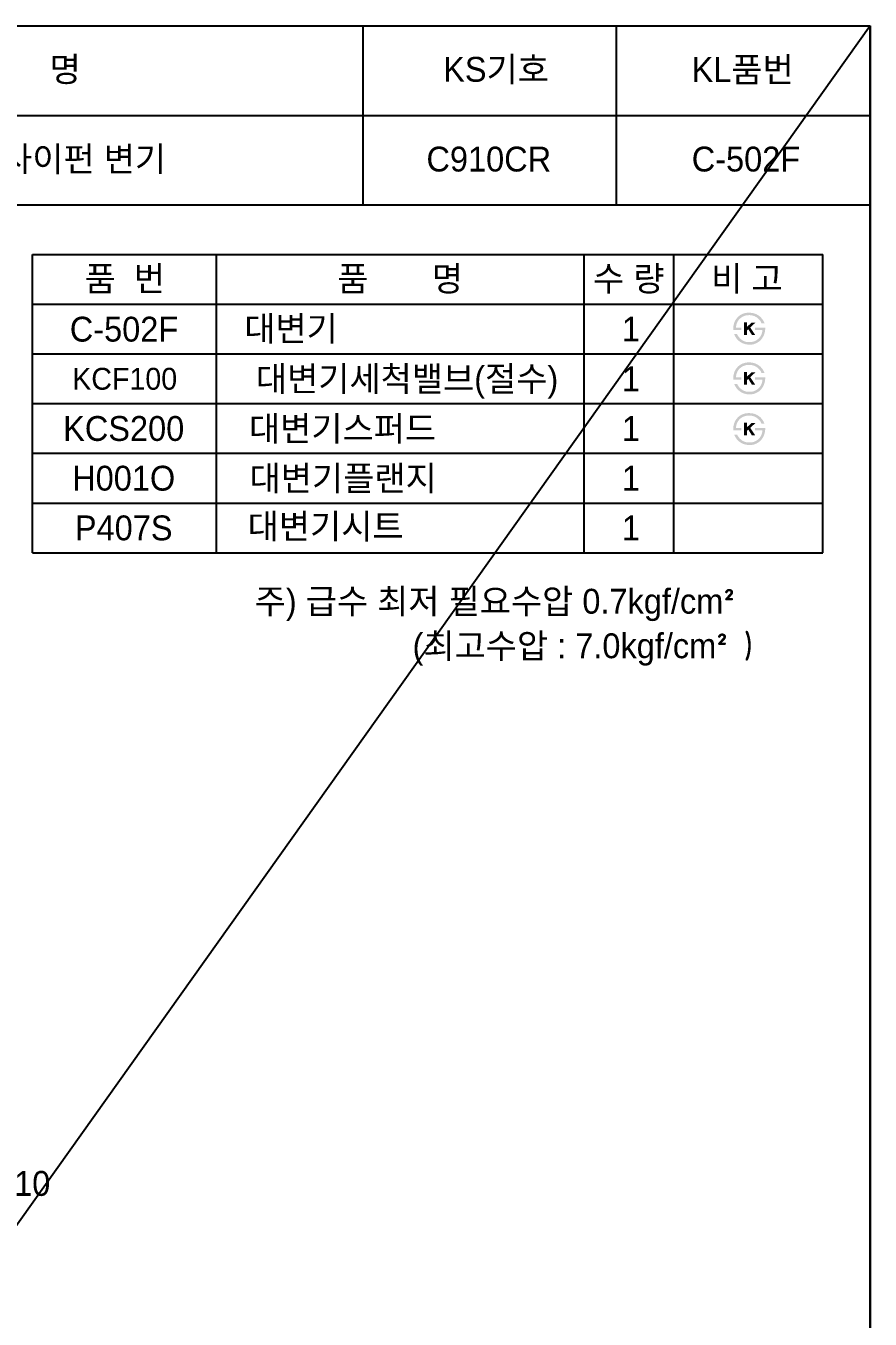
# Model space of a CAD drawing. Header units: millimetres. Extents: x -1900 to 1800, y -67 to 2530.
# Drawn here: x -949 to -100, y 1229 to 2530 of the extents above; entities that cross this region are included whole.
import ezdxf
from ezdxf.enums import TextEntityAlignment as Align

# ---------------------------------------------------------------- set-up
doc = ezdxf.new("R2010")
doc.units = ezdxf.units.MM
for name, color, linetype in [('TEXT', 7, 'Continuous'), ('도각라인', 255, 'Continuous'), ('외형선', 3, 'Continuous'), ('치수선', 7, 'Continuous')]:
    doc.layers.add(name, color=color, linetype=linetype)
doc.styles.add('____', font='')
doc.styles.add('타이틀', font='H2GTRM.TTF', dxfattribs={"height": 25})
doc.styles.get('____').set_extended_font_data('굴림')
doc.dimstyles.new('MSADIM', dxfattribs={"dimtxt": 33, "dimasz": 17, "dimexe": 10, "dimexo": 7.5, "dimgap": 10, "dimtad": 0, "dimtih": 1, "dimtoh": 1, "dimdec": 0, "dimzin": 1, "dimdsep": 46, "dimtxsty": '____', "dimcen": 11.25, "dimadec": 0, "dimazin": 0, "dimtfac": 1, "dimtdec": 0, "dimtix": 1, "dimtmove": 0, "dimatfit": 3, "dimfxl": 1, "dimtolj": 1, "dimtzin": 1, "dimarcsym": 0})

# ---------------------------------------------------------------- blocks, each defined once
blk = doc.blocks.new('*D20')
at = {"layer": '치수선', "color": 0, "linetype": 'Continuous', "lineweight": -2, "transparency": 16777216}
for p, q in [((-1013.2, 1646), (-1013.2, 1355.4)), ((-1003.2, 1646), (-1003.2, 1355.4)), ((-1030.2, 1365.4), (-1047.2, 1365.4)), ((-1013.2, 1365.4), (-1003.2, 1365.4)), ((-986.2, 1365.4), (-968.9, 1365.4))]:
    blk.add_line(p, q, dxfattribs=at)
at = {"layer": '치수선', "color": 0, "linetype": 'Continuous', "transparency": 16777216}
for points in [[(-1030.2, 1368.2), (-1030.2, 1362.6), (-1013.2, 1365.4)], [(-986.2, 1368.2), (-986.2, 1362.6), (-1003.2, 1365.4)]]:
    blk.add_solid(points, dxfattribs=at)
at = {"layer": '치수선', "color": 0, "linetype": 'Continuous', "transparency": 16777216, "insert": (-942.7, 1365.4), "char_height": 25, "attachment_point": 5, "style": '____'}
blk.add_mtext('\\A1;10', dxfattribs=at)

msp = doc.modelspace()

# ---------------------------------------------------------------- hatches: boundary and pattern name
at = {"layer": 'TEXT'}
for points in [[(-237.6, 2224.2), (-237.7, 2224.6), (-237.7, 2225), (-237.7, 2225.4), (-237.7, 2225.8), (-237.7, 2226.2), (-237.6, 2226.6), (-237.6, 2227), (-237.6, 2227.4), (-237.5, 2227.8), (-237.5, 2228.2), (-237.4, 2228.6), (-237.3, 2229), (-237.2, 2229.4), (-237.1, 2229.8), (-237, 2230.1), (-236.9, 2230.5), (-236.8, 2230.9), (-236.7, 2231.3), (-236.5, 2231.7), (-236.4, 2232), (-236.2, 2232.4), (-236.1, 2232.7), (-235.9, 2233.1), (-235.7, 2233.4), (-235.5, 2233.8), (-235.4, 2234.1), (-235.1, 2234.4), (-234.9, 2234.8), (-234.7, 2235.1), (-234.5, 2235.4), (-234.3, 2235.7), (-233.7, 2236.3), (-233.5, 2236.6), (-233.2, 2236.9), (-232.9, 2237.2), (-232.6, 2237.5), (-232.3, 2237.8), (-232, 2238), (-231.7, 2238.3), (-231.4, 2238.5), (-231.1, 2238.7), (-230.7, 2239), (-230.4, 2239.2), (-230.1, 2239.4), (-229.7, 2239.6), (-229.3, 2239.8), (-229, 2239.9), (-228.6, 2240.1), (-228.2, 2240.3), (-227.8, 2240.5), (-227.3, 2240.6), (-226.9, 2240.7), (-226.5, 2240.9), (-226, 2241), (-225.6, 2241.1), (-225.1, 2241.2), (-224.7, 2241.2), (-224.2, 2241.3), (-223.7, 2241.4), (-223.3, 2241.4), (-222.8, 2241.4), (-222.3, 2241.5), (-221.8, 2241.5), (-221, 2241.5), (-220.7, 2241.4), (-220.3, 2241.4), (-219.9, 2241.4), (-219.6, 2241.3), (-219.2, 2241.3), (-218.9, 2241.2), (-218.5, 2241.2), (-218.2, 2241.1), (-217.8, 2241), (-217.5, 2241), (-217.1, 2240.9), (-216.8, 2240.8), (-216.5, 2240.7), (-216.1, 2240.6), (-215.8, 2240.5), (-215.5, 2240.4), (-215.2, 2240.2), (-214.9, 2240.1), (-214.6, 2240), (-214.3, 2239.8), (-214, 2239.7), (-213.7, 2239.5), (-213.4, 2239.4), (-213.1, 2239.2), (-212.8, 2239), (-212.5, 2238.9), (-212.3, 2238.7), (-212, 2238.5), (-211.7, 2238.3), (-211.4, 2238.1), (-211, 2237.7), (-210.6, 2237.4), (-210.2, 2237), (-209.8, 2236.6), (-209.5, 2236.2), (-209.1, 2235.8), (-208.8, 2235.4), (-208.4, 2234.9), (-208.1, 2234.5), (-207.8, 2234), (-207.5, 2233.5), (-207.2, 2233), (-207, 2232.5), (-206.7, 2232), (-206.5, 2231.5), (-206.2, 2230.9), (-206.2, 2230.9), (-209.3, 2230.9), (-209.3, 2230.9), (-209.4, 2231.1), (-209.5, 2231.3), (-209.5, 2231.4), (-209.6, 2231.6), (-209.7, 2231.8), (-209.8, 2232), (-209.8, 2232.1), (-209.9, 2232.3), (-210, 2232.5), (-210.1, 2232.6), (-210.2, 2232.8), (-210.3, 2233), (-210.4, 2233.1), (-210.5, 2233.3), (-210.6, 2233.5), (-210.8, 2233.6), (-210.9, 2233.8), (-211, 2233.9), (-211.3, 2234.3), (-211.6, 2234.6), (-211.9, 2234.9), (-212.2, 2235.2), (-212.5, 2235.5), (-212.8, 2235.8), (-213.2, 2236.1), (-213.4, 2236.3), (-213.7, 2236.4), (-213.9, 2236.6), (-214.1, 2236.8), (-214.4, 2236.9), (-214.6, 2237.1), (-214.9, 2237.2), (-215.1, 2237.4), (-215.3, 2237.5), (-215.6, 2237.6), (-215.8, 2237.7), (-216.1, 2237.8), (-216.3, 2238), (-216.6, 2238.1), (-216.9, 2238.2), (-217.1, 2238.3), (-217.4, 2238.3), (-217.6, 2238.4), (-217.9, 2238.5), (-218.2, 2238.6), (-218.4, 2238.6), (-218.7, 2238.7), (-219, 2238.7), (-219.3, 2238.8), (-219.5, 2238.8), (-219.8, 2238.9), (-220.1, 2238.9), (-220.4, 2238.9), (-220.7, 2239), (-221, 2239), (-221.2, 2239), (-221.5, 2239), (-221.9, 2239), (-222.2, 2239), (-222.6, 2238.9), (-222.9, 2238.9), (-223.2, 2238.9), (-223.6, 2238.9), (-223.9, 2238.8), (-224.2, 2238.8), (-224.5, 2238.7), (-224.8, 2238.7), (-225.2, 2238.6), (-225.5, 2238.5), (-225.8, 2238.4), (-226.1, 2238.3), (-226.4, 2238.2), (-226.6, 2238.1), (-226.9, 2238), (-227.2, 2237.9), (-227.5, 2237.8), (-227.8, 2237.7), (-228.1, 2237.5), (-228.3, 2237.4), (-228.6, 2237.3), (-228.8, 2237.1), (-229.1, 2236.9), (-229.4, 2236.8), (-229.6, 2236.6), (-229.9, 2236.4), (-230.1, 2236.2), (-230.3, 2236), (-230.6, 2235.8), (-230.8, 2235.6), (-231, 2235.4), (-231.3, 2235.2), (-231.5, 2235), (-231.7, 2234.7), (-231.9, 2234.5), (-232.1, 2234.3), (-232.3, 2234), (-232.5, 2233.8), (-232.7, 2233.5), (-232.8, 2233.3), (-233, 2233), (-233.2, 2232.7), (-233.3, 2232.5), (-233.5, 2232.2), (-233.6, 2231.9), (-233.7, 2231.6), (-233.8, 2231.3), (-234, 2231.1), (-234.1, 2230.8), (-234.2, 2230.5), (-234.3, 2230.2), (-234.4, 2229.8), (-234.5, 2229.5), (-234.5, 2229.2), (-234.6, 2228.9), (-234.7, 2228.6), (-234.7, 2228.2), (-234.8, 2227.9), (-234.8, 2227.6), (-234.8, 2227.2), (-234.9, 2226.9), (-234.9, 2226.5), (-234.9, 2226.5), (-229.7, 2226.5), (-229.7, 2226.5), (-229.7, 2226.5), (-229.7, 2224.2), (-229.7, 2224.2), (-229.7, 2224.2), (-237.6, 2224.2)], [(-205.5, 2226.5), (-205.5, 2226.1), (-205.5, 2225.6), (-205.5, 2225.2), (-205.5, 2224.8), (-205.6, 2224.3), (-205.6, 2223.9), (-205.6, 2223.5), (-205.7, 2223.1), (-205.8, 2222.7), (-205.9, 2222.2), (-205.9, 2221.8), (-206, 2221.4), (-206.2, 2221), (-206.3, 2220.6), (-206.4, 2220.2), (-206.5, 2219.8), (-206.7, 2219.4), (-206.8, 2219), (-207, 2218.7), (-207.1, 2218.3), (-207.3, 2217.9), (-207.5, 2217.6), (-207.7, 2217.2), (-207.9, 2216.9), (-208.1, 2216.5), (-208.3, 2216.2), (-208.5, 2215.9), (-208.7, 2215.5), (-209, 2215.2), (-209.2, 2214.9), (-209.5, 2214.6), (-209.7, 2214.3), (-210, 2214), (-210.3, 2213.7), (-210.5, 2213.5), (-210.8, 2213.2), (-211.1, 2212.9), (-211.4, 2212.7), (-211.7, 2212.4), (-212, 2212.2), (-212.3, 2212), (-212.7, 2211.8), (-213, 2211.6), (-213.3, 2211.4), (-213.7, 2211.2), (-214, 2211), (-214.4, 2210.8), (-214.7, 2210.7), (-215.1, 2210.5), (-215.4, 2210.3), (-215.8, 2210.2), (-216.2, 2210.1), (-216.6, 2209.9), (-217, 2209.8), (-217.3, 2209.7), (-217.7, 2209.6), (-218.1, 2209.6), (-218.5, 2209.5), (-218.9, 2209.4), (-219.3, 2209.4), (-219.7, 2209.4), (-220.1, 2209.3), (-220.5, 2209.3), (-220.9, 2209.3), (-221.6, 2209.3), (-222.2, 2209.3), (-222.9, 2209.4), (-223.5, 2209.5), (-224.2, 2209.5), (-224.5, 2209.6), (-224.8, 2209.7), (-225.1, 2209.7), (-225.4, 2209.8), (-225.7, 2209.9), (-226, 2209.9), (-226.3, 2210), (-226.5, 2210.1), (-226.8, 2210.2), (-227.1, 2210.3), (-227.4, 2210.4), (-227.7, 2210.5), (-228, 2210.6), (-228.2, 2210.7), (-228.5, 2210.9), (-228.8, 2211), (-229, 2211.1), (-229.3, 2211.3), (-229.6, 2211.4), (-229.8, 2211.6), (-230.1, 2211.7), (-230.6, 2212), (-230.9, 2212.2), (-231.1, 2212.4), (-231.4, 2212.6), (-231.6, 2212.8), (-231.9, 2213), (-232.1, 2213.2), (-232.4, 2213.4), (-232.6, 2213.6), (-232.8, 2213.8), (-233, 2214.1), (-233.3, 2214.3), (-233.5, 2214.5), (-233.7, 2214.8), (-233.9, 2215), (-234.1, 2215.2), (-234.3, 2215.5), (-234.5, 2215.8), (-234.7, 2216), (-234.9, 2216.3), (-235, 2216.6), (-235.2, 2216.8), (-235.4, 2217.1), (-235.6, 2217.4), (-235.7, 2217.7), (-235.9, 2218), (-236, 2218.3), (-236.2, 2218.6), (-236.5, 2219.2), (-236.7, 2219.9), (-236.7, 2219.9), (-233.8, 2219.9), (-233.8, 2219.9), (-233.6, 2219.4), (-233.3, 2219), (-233.1, 2218.6), (-232.9, 2218.2), (-232.6, 2217.9), (-232.4, 2217.5), (-232.1, 2217.1), (-231.8, 2216.8), (-231.6, 2216.5), (-231.3, 2216.1), (-231, 2215.8), (-230.7, 2215.5), (-230.4, 2215.2), (-230.1, 2215), (-229.8, 2214.7), (-229.5, 2214.5), (-229.3, 2214.3), (-229.1, 2214.1), (-228.8, 2214), (-228.6, 2213.8), (-228.4, 2213.7), (-228.1, 2213.5), (-227.9, 2213.4), (-227.6, 2213.2), (-227.4, 2213.1), (-227.1, 2213), (-226.9, 2212.9), (-226.6, 2212.8), (-226.4, 2212.7), (-226.1, 2212.6), (-225.8, 2212.5), (-225.6, 2212.4), (-225.3, 2212.3), (-225, 2212.3), (-224.8, 2212.2), (-224.5, 2212.1), (-224.2, 2212.1), (-223.9, 2212), (-223.6, 2212), (-223.3, 2212), (-223, 2211.9), (-222.7, 2211.9), (-222.4, 2211.9), (-222.1, 2211.9), (-221.8, 2211.9), (-221.5, 2211.9), (-221.2, 2211.9), (-220.4, 2211.9), (-220.1, 2211.9), (-219.8, 2212), (-219.5, 2212), (-219.3, 2212), (-219, 2212), (-218.8, 2212.1), (-218.5, 2212.1), (-218.2, 2212.2), (-218, 2212.2), (-217.7, 2212.3), (-217.5, 2212.4), (-217.2, 2212.5), (-217, 2212.5), (-216.7, 2212.6), (-216.5, 2212.7), (-216.2, 2212.8), (-216, 2212.9), (-215.7, 2213), (-215.5, 2213.1), (-215.2, 2213.3), (-215, 2213.4), (-214.8, 2213.5), (-214.5, 2213.7), (-214.3, 2213.8), (-214.1, 2213.9), (-213.8, 2214.1), (-213.6, 2214.3), (-213.4, 2214.4), (-213.2, 2214.6), (-212.9, 2214.8), (-212.7, 2215), (-212.4, 2215.2), (-212.2, 2215.4), (-211.9, 2215.7), (-211.7, 2215.9), (-211.5, 2216.1), (-211.3, 2216.4), (-211.1, 2216.6), (-210.9, 2216.9), (-210.7, 2217.1), (-210.5, 2217.4), (-210.3, 2217.7), (-210.2, 2218), (-210, 2218.2), (-209.8, 2218.5), (-209.7, 2218.8), (-209.5, 2219.1), (-209.4, 2219.4), (-209.3, 2219.7), (-209.2, 2220), (-209.1, 2220.4), (-208.9, 2220.7), (-208.8, 2221), (-208.8, 2221.3), (-208.7, 2221.7), (-208.6, 2222), (-208.5, 2222.4), (-208.5, 2222.7), (-208.4, 2223.1), (-208.4, 2223.4), (-208.3, 2223.8), (-208.3, 2224.2), (-208.3, 2224.2), (-215.7, 2224.2), (-215.7, 2224.2), (-215.7, 2224.2), (-215.7, 2226.5), (-215.7, 2226.5), (-215.7, 2226.5), (-205.5, 2226.5)], [(-223.9, 2227.2), (-219.1, 2231.6), (-215.2, 2231.6), (-220.6, 2226.6), (-215.6, 2219.1), (-218.9, 2219.1), (-222.5, 2224.8), (-223.9, 2223.6), (-223.9, 2219.1), (-226.8, 2219.1), (-226.8, 2231.7), (-223.9, 2231.7)], [(-237.6, 2174.2), (-237.7, 2174.6), (-237.7, 2175), (-237.7, 2175.4), (-237.7, 2175.8), (-237.7, 2176.2), (-237.6, 2176.6), (-237.6, 2177), (-237.6, 2177.4), (-237.5, 2177.8), (-237.5, 2178.2), (-237.4, 2178.6), (-237.3, 2179), (-237.2, 2179.4), (-237.1, 2179.8), (-237, 2180.1), (-236.9, 2180.5), (-236.8, 2180.9), (-236.7, 2181.3), (-236.5, 2181.7), (-236.4, 2182), (-236.2, 2182.4), (-236.1, 2182.7), (-235.9, 2183.1), (-235.7, 2183.4), (-235.5, 2183.8), (-235.4, 2184.1), (-235.1, 2184.4), (-234.9, 2184.8), (-234.7, 2185.1), (-234.5, 2185.4), (-234.3, 2185.7), (-233.7, 2186.3), (-233.5, 2186.6), (-233.2, 2186.9), (-232.9, 2187.2), (-232.6, 2187.5), (-232.3, 2187.8), (-232, 2188), (-231.7, 2188.3), (-231.4, 2188.5), (-231.1, 2188.7), (-230.7, 2189), (-230.4, 2189.2), (-230.1, 2189.4), (-229.7, 2189.6), (-229.3, 2189.8), (-229, 2189.9), (-228.6, 2190.1), (-228.2, 2190.3), (-227.8, 2190.5), (-227.3, 2190.6), (-226.9, 2190.7), (-226.5, 2190.9), (-226, 2191), (-225.6, 2191.1), (-225.1, 2191.2), (-224.7, 2191.2), (-224.2, 2191.3), (-223.7, 2191.4), (-223.3, 2191.4), (-222.8, 2191.4), (-222.3, 2191.5), (-221.8, 2191.5), (-221, 2191.5), (-220.7, 2191.4), (-220.3, 2191.4), (-219.9, 2191.4), (-219.6, 2191.3), (-219.2, 2191.3), (-218.9, 2191.2), (-218.5, 2191.2), (-218.2, 2191.1), (-217.8, 2191), (-217.5, 2191), (-217.1, 2190.9), (-216.8, 2190.8), (-216.5, 2190.7), (-216.1, 2190.6), (-215.8, 2190.5), (-215.5, 2190.4), (-215.2, 2190.2), (-214.9, 2190.1), (-214.6, 2190), (-214.3, 2189.8), (-214, 2189.7), (-213.7, 2189.5), (-213.4, 2189.4), (-213.1, 2189.2), (-212.8, 2189), (-212.5, 2188.9), (-212.3, 2188.7), (-212, 2188.5), (-211.7, 2188.3), (-211.4, 2188.1), (-211, 2187.7), (-210.6, 2187.4), (-210.2, 2187), (-209.8, 2186.6), (-209.5, 2186.2), (-209.1, 2185.8), (-208.8, 2185.4), (-208.4, 2184.9), (-208.1, 2184.5), (-207.8, 2184), (-207.5, 2183.5), (-207.2, 2183), (-207, 2182.5), (-206.7, 2182), (-206.5, 2181.5), (-206.2, 2180.9), (-206.2, 2180.9), (-209.3, 2180.9), (-209.3, 2180.9), (-209.4, 2181.1), (-209.5, 2181.3), (-209.5, 2181.4), (-209.6, 2181.6), (-209.7, 2181.8), (-209.8, 2182), (-209.8, 2182.1), (-209.9, 2182.3), (-210, 2182.5), (-210.1, 2182.6), (-210.2, 2182.8), (-210.3, 2183), (-210.4, 2183.1), (-210.5, 2183.3), (-210.6, 2183.5), (-210.8, 2183.6), (-210.9, 2183.8), (-211, 2183.9), (-211.3, 2184.3), (-211.6, 2184.6), (-211.9, 2184.9), (-212.2, 2185.2), (-212.5, 2185.5), (-212.8, 2185.8), (-213.2, 2186.1), (-213.4, 2186.3), (-213.7, 2186.4), (-213.9, 2186.6), (-214.1, 2186.8), (-214.4, 2186.9), (-214.6, 2187.1), (-214.9, 2187.2), (-215.1, 2187.4), (-215.3, 2187.5), (-215.6, 2187.6), (-215.8, 2187.7), (-216.1, 2187.8), (-216.3, 2188), (-216.6, 2188.1), (-216.9, 2188.2), (-217.1, 2188.3), (-217.4, 2188.3), (-217.6, 2188.4), (-217.9, 2188.5), (-218.2, 2188.6), (-218.4, 2188.6), (-218.7, 2188.7), (-219, 2188.7), (-219.3, 2188.8), (-219.5, 2188.8), (-219.8, 2188.9), (-220.1, 2188.9), (-220.4, 2188.9), (-220.7, 2189), (-221, 2189), (-221.2, 2189), (-221.5, 2189), (-221.9, 2189), (-222.2, 2189), (-222.6, 2188.9), (-222.9, 2188.9), (-223.2, 2188.9), (-223.6, 2188.9), (-223.9, 2188.8), (-224.2, 2188.8), (-224.5, 2188.7), (-224.8, 2188.7), (-225.2, 2188.6), (-225.5, 2188.5), (-225.8, 2188.4), (-226.1, 2188.3), (-226.4, 2188.2), (-226.6, 2188.1), (-226.9, 2188), (-227.2, 2187.9), (-227.5, 2187.8), (-227.8, 2187.7), (-228.1, 2187.5), (-228.3, 2187.4), (-228.6, 2187.3), (-228.8, 2187.1), (-229.1, 2186.9), (-229.4, 2186.8), (-229.6, 2186.6), (-229.9, 2186.4), (-230.1, 2186.2), (-230.3, 2186), (-230.6, 2185.8), (-230.8, 2185.6), (-231, 2185.4), (-231.3, 2185.2), (-231.5, 2185), (-231.7, 2184.7), (-231.9, 2184.5), (-232.1, 2184.3), (-232.3, 2184), (-232.5, 2183.8), (-232.7, 2183.5), (-232.8, 2183.3), (-233, 2183), (-233.2, 2182.7), (-233.3, 2182.5), (-233.5, 2182.2), (-233.6, 2181.9), (-233.7, 2181.6), (-233.8, 2181.3), (-234, 2181.1), (-234.1, 2180.8), (-234.2, 2180.5), (-234.3, 2180.2), (-234.4, 2179.8), (-234.5, 2179.5), (-234.5, 2179.2), (-234.6, 2178.9), (-234.7, 2178.6), (-234.7, 2178.2), (-234.8, 2177.9), (-234.8, 2177.6), (-234.8, 2177.2), (-234.9, 2176.9), (-234.9, 2176.5), (-234.9, 2176.5), (-229.7, 2176.5), (-229.7, 2176.5), (-229.7, 2176.5), (-229.7, 2174.2), (-229.7, 2174.2), (-229.7, 2174.2), (-237.6, 2174.2)], [(-205.5, 2176.5), (-205.5, 2176.1), (-205.5, 2175.6), (-205.5, 2175.2), (-205.5, 2174.8), (-205.6, 2174.3), (-205.6, 2173.9), (-205.6, 2173.5), (-205.7, 2173.1), (-205.8, 2172.7), (-205.9, 2172.2), (-205.9, 2171.8), (-206, 2171.4), (-206.2, 2171), (-206.3, 2170.6), (-206.4, 2170.2), (-206.5, 2169.8), (-206.7, 2169.4), (-206.8, 2169), (-207, 2168.7), (-207.1, 2168.3), (-207.3, 2167.9), (-207.5, 2167.6), (-207.7, 2167.2), (-207.9, 2166.9), (-208.1, 2166.5), (-208.3, 2166.2), (-208.5, 2165.9), (-208.7, 2165.5), (-209, 2165.2), (-209.2, 2164.9), (-209.5, 2164.6), (-209.7, 2164.3), (-210, 2164), (-210.3, 2163.7), (-210.5, 2163.5), (-210.8, 2163.2), (-211.1, 2162.9), (-211.4, 2162.7), (-211.7, 2162.4), (-212, 2162.2), (-212.3, 2162), (-212.7, 2161.8), (-213, 2161.6), (-213.3, 2161.4), (-213.7, 2161.2), (-214, 2161), (-214.4, 2160.8), (-214.7, 2160.7), (-215.1, 2160.5), (-215.4, 2160.3), (-215.8, 2160.2), (-216.2, 2160.1), (-216.6, 2159.9), (-217, 2159.8), (-217.3, 2159.7), (-217.7, 2159.6), (-218.1, 2159.6), (-218.5, 2159.5), (-218.9, 2159.4), (-219.3, 2159.4), (-219.7, 2159.4), (-220.1, 2159.3), (-220.5, 2159.3), (-220.9, 2159.3), (-221.6, 2159.3), (-222.2, 2159.3), (-222.9, 2159.4), (-223.5, 2159.5), (-224.2, 2159.5), (-224.5, 2159.6), (-224.8, 2159.7), (-225.1, 2159.7), (-225.4, 2159.8), (-225.7, 2159.9), (-226, 2159.9), (-226.3, 2160), (-226.5, 2160.1), (-226.8, 2160.2), (-227.1, 2160.3), (-227.4, 2160.4), (-227.7, 2160.5), (-228, 2160.6), (-228.2, 2160.7), (-228.5, 2160.9), (-228.8, 2161), (-229, 2161.1), (-229.3, 2161.3), (-229.6, 2161.4), (-229.8, 2161.6), (-230.1, 2161.7), (-230.6, 2162), (-230.9, 2162.2), (-231.1, 2162.4), (-231.4, 2162.6), (-231.6, 2162.8), (-231.9, 2163), (-232.1, 2163.2), (-232.4, 2163.4), (-232.6, 2163.6), (-232.8, 2163.8), (-233, 2164.1), (-233.3, 2164.3), (-233.5, 2164.5), (-233.7, 2164.8), (-233.9, 2165), (-234.1, 2165.2), (-234.3, 2165.5), (-234.5, 2165.8), (-234.7, 2166), (-234.9, 2166.3), (-235, 2166.6), (-235.2, 2166.8), (-235.4, 2167.1), (-235.6, 2167.4), (-235.7, 2167.7), (-235.9, 2168), (-236, 2168.3), (-236.2, 2168.6), (-236.5, 2169.2), (-236.7, 2169.9), (-236.7, 2169.9), (-233.8, 2169.9), (-233.8, 2169.9), (-233.6, 2169.4), (-233.3, 2169), (-233.1, 2168.6), (-232.9, 2168.2), (-232.6, 2167.9), (-232.4, 2167.5), (-232.1, 2167.1), (-231.8, 2166.8), (-231.6, 2166.5), (-231.3, 2166.1), (-231, 2165.8), (-230.7, 2165.5), (-230.4, 2165.2), (-230.1, 2165), (-229.8, 2164.7), (-229.5, 2164.5), (-229.3, 2164.3), (-229.1, 2164.1), (-228.8, 2164), (-228.6, 2163.8), (-228.4, 2163.7), (-228.1, 2163.5), (-227.9, 2163.4), (-227.6, 2163.2), (-227.4, 2163.1), (-227.1, 2163), (-226.9, 2162.9), (-226.6, 2162.8), (-226.4, 2162.7), (-226.1, 2162.6), (-225.8, 2162.5), (-225.6, 2162.4), (-225.3, 2162.3), (-225, 2162.3), (-224.8, 2162.2), (-224.5, 2162.1), (-224.2, 2162.1), (-223.9, 2162), (-223.6, 2162), (-223.3, 2162), (-223, 2161.9), (-222.7, 2161.9), (-222.4, 2161.9), (-222.1, 2161.9), (-221.8, 2161.9), (-221.5, 2161.9), (-221.2, 2161.9), (-220.4, 2161.9), (-220.1, 2161.9), (-219.8, 2162), (-219.5, 2162), (-219.3, 2162), (-219, 2162), (-218.8, 2162.1), (-218.5, 2162.1), (-218.2, 2162.2), (-218, 2162.2), (-217.7, 2162.3), (-217.5, 2162.4), (-217.2, 2162.5), (-217, 2162.5), (-216.7, 2162.6), (-216.5, 2162.7), (-216.2, 2162.8), (-216, 2162.9), (-215.7, 2163), (-215.5, 2163.1), (-215.2, 2163.3), (-215, 2163.4), (-214.8, 2163.5), (-214.5, 2163.7), (-214.3, 2163.8), (-214.1, 2163.9), (-213.8, 2164.1), (-213.6, 2164.3), (-213.4, 2164.4), (-213.2, 2164.6), (-212.9, 2164.8), (-212.7, 2165), (-212.4, 2165.2), (-212.2, 2165.4), (-211.9, 2165.7), (-211.7, 2165.9), (-211.5, 2166.1), (-211.3, 2166.4), (-211.1, 2166.6), (-210.9, 2166.9), (-210.7, 2167.1), (-210.5, 2167.4), (-210.3, 2167.7), (-210.2, 2168), (-210, 2168.2), (-209.8, 2168.5), (-209.7, 2168.8), (-209.5, 2169.1), (-209.4, 2169.4), (-209.3, 2169.7), (-209.2, 2170), (-209.1, 2170.4), (-208.9, 2170.7), (-208.8, 2171), (-208.8, 2171.3), (-208.7, 2171.7), (-208.6, 2172), (-208.5, 2172.4), (-208.5, 2172.7), (-208.4, 2173.1), (-208.4, 2173.4), (-208.3, 2173.8), (-208.3, 2174.2), (-208.3, 2174.2), (-215.7, 2174.2), (-215.7, 2174.2), (-215.7, 2174.2), (-215.7, 2176.5), (-215.7, 2176.5), (-215.7, 2176.5), (-205.5, 2176.5)], [(-223.9, 2177.2), (-219.1, 2181.6), (-215.2, 2181.6), (-220.6, 2176.6), (-215.6, 2169.1), (-218.9, 2169.1), (-222.5, 2174.8), (-223.9, 2173.6), (-223.9, 2169.1), (-226.8, 2169.1), (-226.8, 2181.7), (-223.9, 2181.7)], [(-237.6, 2123.2), (-237.7, 2123.6), (-237.7, 2124), (-237.7, 2124.4), (-237.7, 2124.8), (-237.7, 2125.2), (-237.6, 2125.6), (-237.6, 2126), (-237.6, 2126.4), (-237.5, 2126.8), (-237.5, 2127.2), (-237.4, 2127.6), (-237.3, 2128), (-237.2, 2128.4), (-237.1, 2128.8), (-237, 2129.1), (-236.9, 2129.5), (-236.8, 2129.9), (-236.7, 2130.3), (-236.5, 2130.7), (-236.4, 2131), (-236.2, 2131.4), (-236.1, 2131.8), (-235.9, 2132.1), (-235.7, 2132.5), (-235.5, 2132.8), (-235.4, 2133.1), (-235.1, 2133.5), (-234.9, 2133.8), (-234.7, 2134.1), (-234.5, 2134.4), (-234.3, 2134.7), (-233.7, 2135.3), (-233.5, 2135.6), (-233.2, 2135.9), (-232.9, 2136.2), (-232.6, 2136.5), (-232.3, 2136.8), (-232, 2137), (-231.7, 2137.3), (-231.4, 2137.5), (-231.1, 2137.7), (-230.7, 2138), (-230.4, 2138.2), (-230.1, 2138.4), (-229.7, 2138.6), (-229.3, 2138.8), (-229, 2139), (-228.6, 2139.1), (-228.2, 2139.3), (-227.8, 2139.5), (-227.3, 2139.6), (-226.9, 2139.7), (-226.5, 2139.9), (-226, 2140), (-225.6, 2140.1), (-225.1, 2140.2), (-224.7, 2140.3), (-224.2, 2140.3), (-223.7, 2140.4), (-223.3, 2140.4), (-222.8, 2140.5), (-222.3, 2140.5), (-221.8, 2140.5), (-221, 2140.5), (-220.7, 2140.4), (-220.3, 2140.4), (-219.9, 2140.4), (-219.6, 2140.3), (-219.2, 2140.3), (-218.9, 2140.2), (-218.5, 2140.2), (-218.2, 2140.1), (-217.8, 2140.1), (-217.5, 2140), (-217.1, 2139.9), (-216.8, 2139.8), (-216.5, 2139.7), (-216.1, 2139.6), (-215.8, 2139.5), (-215.5, 2139.4), (-215.2, 2139.3), (-214.9, 2139.1), (-214.6, 2139), (-214.3, 2138.8), (-214, 2138.7), (-213.7, 2138.5), (-213.4, 2138.4), (-213.1, 2138.2), (-212.8, 2138), (-212.5, 2137.9), (-212.3, 2137.7), (-212, 2137.5), (-211.7, 2137.3), (-211.4, 2137.1), (-211, 2136.7), (-210.6, 2136.4), (-210.2, 2136), (-209.8, 2135.6), (-209.5, 2135.2), (-209.1, 2134.8), (-208.8, 2134.4), (-208.4, 2133.9), (-208.1, 2133.5), (-207.8, 2133), (-207.5, 2132.5), (-207.2, 2132), (-207, 2131.5), (-206.7, 2131), (-206.5, 2130.5), (-206.2, 2129.9), (-206.2, 2129.9), (-209.3, 2129.9), (-209.3, 2129.9), (-209.4, 2130.1), (-209.5, 2130.3), (-209.5, 2130.4), (-209.6, 2130.6), (-209.7, 2130.8), (-209.8, 2131), (-209.8, 2131.1), (-209.9, 2131.3), (-210, 2131.5), (-210.1, 2131.6), (-210.2, 2131.8), (-210.3, 2132), (-210.4, 2132.1), (-210.5, 2132.3), (-210.6, 2132.5), (-210.8, 2132.6), (-210.9, 2132.8), (-211, 2132.9), (-211.3, 2133.3), (-211.6, 2133.6), (-211.9, 2133.9), (-212.2, 2134.2), (-212.5, 2134.5), (-212.8, 2134.8), (-213.2, 2135.1), (-213.4, 2135.3), (-213.7, 2135.4), (-213.9, 2135.6), (-214.1, 2135.8), (-214.4, 2135.9), (-214.6, 2136.1), (-214.9, 2136.2), (-215.1, 2136.4), (-215.3, 2136.5), (-215.6, 2136.6), (-215.8, 2136.7), (-216.1, 2136.9), (-216.3, 2137), (-216.6, 2137.1), (-216.9, 2137.2), (-217.1, 2137.3), (-217.4, 2137.4), (-217.6, 2137.4), (-217.9, 2137.5), (-218.2, 2137.6), (-218.4, 2137.6), (-218.7, 2137.7), (-219, 2137.8), (-219.3, 2137.8), (-219.5, 2137.8), (-219.8, 2137.9), (-220.1, 2137.9), (-220.4, 2137.9), (-220.7, 2138), (-221, 2138), (-221.2, 2138), (-221.5, 2138), (-221.9, 2138), (-222.2, 2138), (-222.6, 2138), (-222.9, 2137.9), (-223.2, 2137.9), (-223.6, 2137.9), (-223.9, 2137.8), (-224.2, 2137.8), (-224.5, 2137.7), (-224.8, 2137.7), (-225.2, 2137.6), (-225.5, 2137.5), (-225.8, 2137.4), (-226.1, 2137.3), (-226.4, 2137.3), (-226.6, 2137.2), (-226.9, 2137), (-227.2, 2136.9), (-227.5, 2136.8), (-227.8, 2136.7), (-228.1, 2136.5), (-228.3, 2136.4), (-228.6, 2136.3), (-228.8, 2136.1), (-229.1, 2135.9), (-229.4, 2135.8), (-229.6, 2135.6), (-229.9, 2135.4), (-230.1, 2135.2), (-230.3, 2135.1), (-230.6, 2134.9), (-230.8, 2134.6), (-231, 2134.4), (-231.3, 2134.2), (-231.5, 2134), (-231.7, 2133.8), (-231.9, 2133.5), (-232.1, 2133.3), (-232.3, 2133), (-232.5, 2132.8), (-232.7, 2132.5), (-232.8, 2132.3), (-233, 2132), (-233.2, 2131.7), (-233.3, 2131.5), (-233.5, 2131.2), (-233.6, 2130.9), (-233.7, 2130.6), (-233.8, 2130.4), (-234, 2130.1), (-234.1, 2129.8), (-234.2, 2129.5), (-234.3, 2129.2), (-234.4, 2128.9), (-234.5, 2128.5), (-234.5, 2128.2), (-234.6, 2127.9), (-234.7, 2127.6), (-234.7, 2127.2), (-234.8, 2126.9), (-234.8, 2126.6), (-234.8, 2126.2), (-234.9, 2125.9), (-234.9, 2125.5), (-234.9, 2125.5), (-229.7, 2125.5), (-229.7, 2125.5), (-229.7, 2125.5), (-229.7, 2123.2), (-229.7, 2123.2), (-229.7, 2123.2), (-237.6, 2123.2)], [(-205.5, 2125.5), (-205.5, 2125.1), (-205.5, 2124.7), (-205.5, 2124.2), (-205.5, 2123.8), (-205.6, 2123.4), (-205.6, 2122.9), (-205.6, 2122.5), (-205.7, 2122.1), (-205.8, 2121.7), (-205.9, 2121.2), (-205.9, 2120.8), (-206, 2120.4), (-206.2, 2120), (-206.3, 2119.6), (-206.4, 2119.2), (-206.5, 2118.8), (-206.7, 2118.4), (-206.8, 2118), (-207, 2117.7), (-207.1, 2117.3), (-207.3, 2116.9), (-207.5, 2116.6), (-207.7, 2116.2), (-207.9, 2115.9), (-208.1, 2115.5), (-208.3, 2115.2), (-208.5, 2114.9), (-208.7, 2114.6), (-209, 2114.2), (-209.2, 2113.9), (-209.5, 2113.6), (-209.7, 2113.3), (-210, 2113), (-210.3, 2112.7), (-210.5, 2112.5), (-210.8, 2112.2), (-211.1, 2111.9), (-211.4, 2111.7), (-211.7, 2111.5), (-212, 2111.2), (-212.3, 2111), (-212.7, 2110.8), (-213, 2110.6), (-213.3, 2110.4), (-213.7, 2110.2), (-214, 2110), (-214.4, 2109.8), (-214.7, 2109.7), (-215.1, 2109.5), (-215.4, 2109.4), (-215.8, 2109.2), (-216.2, 2109.1), (-216.6, 2109), (-217, 2108.8), (-217.3, 2108.7), (-217.7, 2108.7), (-218.1, 2108.6), (-218.5, 2108.5), (-218.9, 2108.5), (-219.3, 2108.4), (-219.7, 2108.4), (-220.1, 2108.3), (-220.5, 2108.3), (-220.9, 2108.3), (-221.6, 2108.3), (-222.2, 2108.4), (-222.9, 2108.4), (-223.5, 2108.5), (-224.2, 2108.6), (-224.5, 2108.6), (-224.8, 2108.7), (-225.1, 2108.7), (-225.4, 2108.8), (-225.7, 2108.9), (-226, 2108.9), (-226.3, 2109), (-226.5, 2109.1), (-226.8, 2109.2), (-227.1, 2109.3), (-227.4, 2109.4), (-227.7, 2109.5), (-228, 2109.6), (-228.2, 2109.7), (-228.5, 2109.9), (-228.8, 2110), (-229, 2110.1), (-229.3, 2110.3), (-229.6, 2110.4), (-229.8, 2110.6), (-230.1, 2110.7), (-230.6, 2111.1), (-230.9, 2111.2), (-231.1, 2111.4), (-231.4, 2111.6), (-231.6, 2111.8), (-231.9, 2112), (-232.1, 2112.2), (-232.4, 2112.4), (-232.6, 2112.6), (-232.8, 2112.8), (-233, 2113.1), (-233.3, 2113.3), (-233.5, 2113.5), (-233.7, 2113.8), (-233.9, 2114), (-234.1, 2114.3), (-234.3, 2114.5), (-234.5, 2114.8), (-234.7, 2115), (-234.9, 2115.3), (-235, 2115.6), (-235.2, 2115.8), (-235.4, 2116.1), (-235.6, 2116.4), (-235.7, 2116.7), (-235.9, 2117), (-236, 2117.3), (-236.2, 2117.6), (-236.5, 2118.2), (-236.7, 2118.9), (-236.7, 2118.9), (-233.8, 2118.9), (-233.8, 2118.9), (-233.6, 2118.5), (-233.3, 2118), (-233.1, 2117.6), (-232.9, 2117.2), (-232.6, 2116.9), (-232.4, 2116.5), (-232.1, 2116.1), (-231.8, 2115.8), (-231.6, 2115.5), (-231.3, 2115.1), (-231, 2114.8), (-230.7, 2114.5), (-230.4, 2114.3), (-230.1, 2114), (-229.8, 2113.7), (-229.5, 2113.5), (-229.3, 2113.3), (-229.1, 2113.1), (-228.8, 2113), (-228.6, 2112.8), (-228.4, 2112.7), (-228.1, 2112.5), (-227.9, 2112.4), (-227.6, 2112.3), (-227.4, 2112.1), (-227.1, 2112), (-226.9, 2111.9), (-226.6, 2111.8), (-226.4, 2111.7), (-226.1, 2111.6), (-225.8, 2111.5), (-225.6, 2111.4), (-225.3, 2111.4), (-225, 2111.3), (-224.8, 2111.2), (-224.5, 2111.2), (-224.2, 2111.1), (-223.9, 2111.1), (-223.6, 2111), (-223.3, 2111), (-223, 2111), (-222.7, 2110.9), (-222.4, 2110.9), (-222.1, 2110.9), (-221.8, 2110.9), (-221.5, 2110.9), (-221.2, 2110.9), (-220.4, 2110.9), (-220.1, 2110.9), (-219.8, 2111), (-219.5, 2111), (-219.3, 2111), (-219, 2111.1), (-218.8, 2111.1), (-218.5, 2111.1), (-218.2, 2111.2), (-218, 2111.3), (-217.7, 2111.3), (-217.5, 2111.4), (-217.2, 2111.5), (-217, 2111.5), (-216.7, 2111.6), (-216.5, 2111.7), (-216.2, 2111.8), (-216, 2111.9), (-215.7, 2112), (-215.5, 2112.2), (-215.2, 2112.3), (-215, 2112.4), (-214.8, 2112.5), (-214.5, 2112.7), (-214.3, 2112.8), (-214.1, 2113), (-213.8, 2113.1), (-213.6, 2113.3), (-213.4, 2113.4), (-213.2, 2113.6), (-212.9, 2113.8), (-212.7, 2114), (-212.4, 2114.2), (-212.2, 2114.4), (-211.9, 2114.7), (-211.7, 2114.9), (-211.5, 2115.1), (-211.3, 2115.4), (-211.1, 2115.6), (-210.9, 2115.9), (-210.7, 2116.2), (-210.5, 2116.4), (-210.3, 2116.7), (-210.2, 2117), (-210, 2117.3), (-209.8, 2117.5), (-209.7, 2117.8), (-209.5, 2118.1), (-209.4, 2118.4), (-209.3, 2118.7), (-209.2, 2119), (-209.1, 2119.4), (-208.9, 2119.7), (-208.8, 2120), (-208.8, 2120.3), (-208.7, 2120.7), (-208.6, 2121), (-208.5, 2121.4), (-208.5, 2121.7), (-208.4, 2122.1), (-208.4, 2122.4), (-208.3, 2122.8), (-208.3, 2123.2), (-208.3, 2123.2), (-215.7, 2123.2), (-215.7, 2123.2), (-215.7, 2123.2), (-215.7, 2125.5), (-215.7, 2125.5), (-215.7, 2125.5), (-205.5, 2125.5)], [(-223.9, 2126.2), (-219.1, 2130.6), (-215.2, 2130.6), (-220.6, 2125.6), (-215.6, 2118.1), (-218.9, 2118.1), (-222.5, 2123.8), (-223.9, 2122.6), (-223.9, 2118.1), (-226.8, 2118.1), (-226.8, 2130.7), (-223.9, 2130.7)]]:
    msp.add_hatch(color=256, dxfattribs=at).paths.add_polyline_path(points, flags=0)

# ---------------------------------------------------------------- linework, layer by layer
at = {"layer": '도각라인', "color": 7}
for p, q in [((-1900, 2530), (-100, 2530)), ((-610, 2350), (-610, 2530)), ((-355, 2350), (-355, 2530)), ((-100, 0), (-100, 2530)), ((-100, 2530), (-100, 0)), ((-1380, 2440), (-100, 2440)), ((-1900, 2350), (-100, 2350)), ((-942.5, 2000), (-942.5, 2300)), ((-942.5, 2300), (-147.5, 2300)), ((-757.5, 2000), (-757.5, 2300)), ((-387.5, 2000), (-387.5, 2300)), ((-297.5, 2000), (-297.5, 2300)), ((-147.5, 2000), (-147.5, 2300)), ((-942.5, 2250), (-147.5, 2250)), ((-942.5, 2200), (-147.5, 2200)), ((-942.5, 2150), (-147.5, 2150)), ((-942.5, 2100), (-147.5, 2100)), ((-942.5, 2050), (-147.5, 2050)), ((-942.5, 2000), (-147.5, 2000)), ((-942.5, 2000), (-147.5, 2000))]:
    msp.add_line(p, q, dxfattribs=at)
at = {"layer": '외형선'}
msp.add_line((-100, 2530), (-1900, 0), dxfattribs=at)

# ---------------------------------------------------------------- texts
at = {"layer": 'TEXT', "style": '타이틀'}
for s, height, p in [('품             명', 25, (-984.3, 2486.4)), ('KS기호', 25, (-476.2, 2486.3)), ('KL품번', 25, (-228.2, 2486.1)), ('절수형 서양식 사이펀 변기', 25, (-994.2, 2396)), ('C910CR', 25, (-483.5, 2396)), ('C-502F', 25, (-224.9, 2396)), ('품  번', 25, (-849.6, 2275.7)), ('품       명', 25, (-572.7, 2275.7)), ('수 량', 25, (-342.7, 2275.7)), ('비 고', 25, (-223.9, 2275.7)), ('C-502F', 25, (-850.4, 2224.9)), ('대변기', 25, (-682.4, 2225.6)), ('1', 25, (-340.5, 2225)), ('KCF100', 22, (-849.7, 2175)), ('대변기세척밸브(절수)', 25, (-565.7, 2175)), ('1', 25, (-340.5, 2175)), ('KCS200', 25, (-850.7, 2125)), ('대변기스퍼드', 25, (-630.6, 2125)), ('1', 25, (-340.5, 2125)), ('H001O', 25, (-850.7, 2075)), ('대변기플랜지', 25, (-630, 2075)), ('1', 25, (-340.5, 2075)), ('P407S', 25, (-850.7, 2025)), ('대변기시트', 25, (-647.6, 2026.5)), ('1', 25, (-340.5, 2025))]:
    msp.add_text(s, height=height, dxfattribs=at).set_placement(p, align=Align.MIDDLE_CENTER)
at = {"layer": 'TEXT', "char_height": 25, "width": 571.731, "attachment_point": 1, "line_spacing_factor": 0.963855, "style": '타이틀'}
for s, insert in [('\\A1;주) 급수 최저 필요수압 0.7kgf/cm{\\fISOCPEUR|b0|i0|c0|p34;² }', (-719, 1963.7)), ('\\A1;(최고수압 : 7.0kgf/cm{\\fISOCPEUR|b0|i0|c0|p34;² )}', (-560.2, 1918.9))]:
    msp.add_mtext(s, dxfattribs=dict(at, insert=insert))

# ---------------------------------------------------------------- dimensions: what is measured, and where the dimension line sits
at = {"layer": '치수선', "linetype": 'Continuous'}
dim = msp.add_linear_dim(base=(-1003.2, 1365.4), p1=(-1013.2, 1653.5), p2=(-1003.2, 1653.5), dimstyle='MSADIM', override={"dimtxt": 25}, dxfattribs=at)
dim.commit()
dim.dimension.update_dxf_attribs({"geometry": '*D20', "text_midpoint": (-942.7, 1365.4), "dimtype": 160})

doc.saveas('drawing.dxf')
